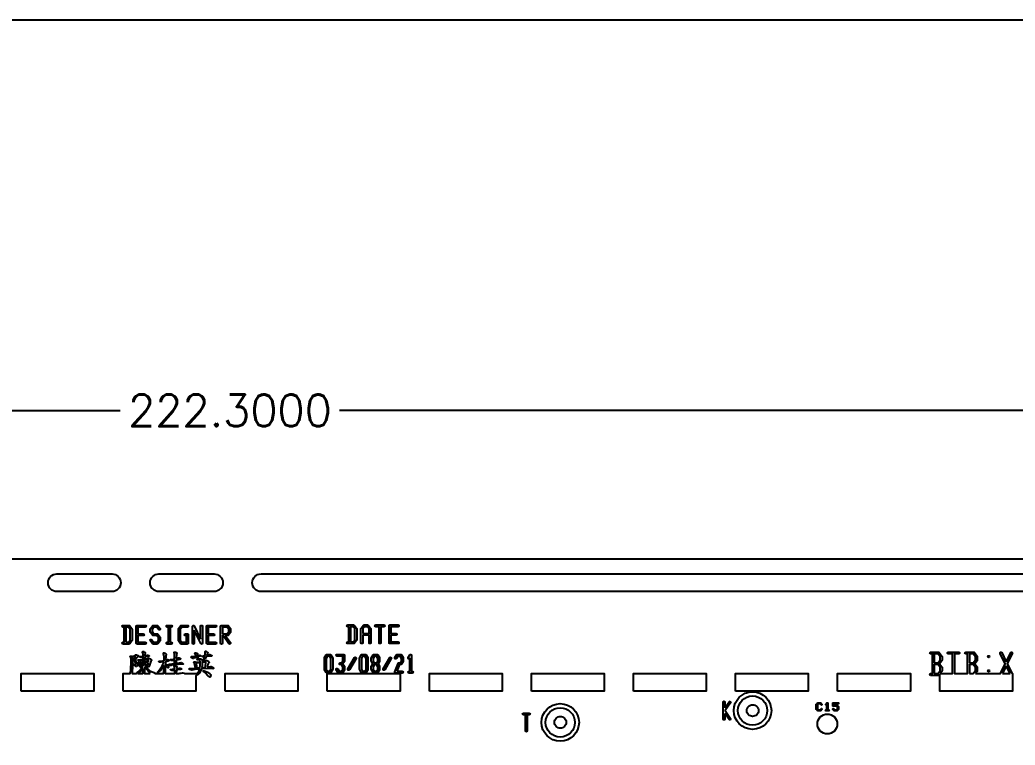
# Model space of a CAD drawing. Extents: x 2864 to 3941, y 2420 to 3182.
# Drawn here: x 3132.7 to 3217.5, y 3015.4 to 3077.2 of the extents above; entities that cross this region are included whole.
import ezdxf

# ---------------------------------------------------------------- set-up
doc = ezdxf.new("R2010")
doc.units = 0
doc.layers.get('Defpoints').update_dxf_attribs({"lineweight": 0})
doc.layers.add('ttr1_panel', color=255, linetype='Continuous')
doc.layers.add('尺寸線', color=3, linetype='Continuous', lineweight=0)
doc.styles.get("Standard").update_dxf_attribs({"font": 'simplex.shx', "height": 2.7})
doc.dimstyles.get("Standard").update_dxf_attribs({"dimtxt": 6, "dimasz": 0.18, "dimexe": 0.18, "dimexo": 0.0625, "dimgap": 0.09, "dimtad": 0, "dimtih": 1, "dimtoh": 1, "dimdec": 4, "dimzin": 0, "dimdsep": 46, "dimtxsty": 'Standard', "dimcen": 0.09, "dimadec": 0, "dimazin": 0, "dimtfac": 1, "dimtdec": 4, "dimtofl": 0, "dimtmove": 0, "dimatfit": 3, "dimfxl": 0, "dimtolj": 1, "dimtzin": 0, "dimarcsym": 0})

# ---------------------------------------------------------------- blocks, each defined once
blk = doc.blocks.new('*D7')
at = {"layer": 'Defpoints', "color": 0, "linetype": 'Continuous'}
for p in [(3261.763, 3043.937), (3039.463, 2985.089), (3261.763, 2985.089)]:
    blk.add_point(p, dxfattribs=at)
at = {"layer": '尺寸線', "color": 0, "linetype": 'Continuous', "lineweight": -2}
for p, q in [((3039.463, 2985.151), (3039.463, 3044.117)), ((3039.643, 3043.937), (3141.266, 3043.937)), ((3261.583, 3043.937), (3159.96, 3043.937)), ((3261.763, 2985.151), (3261.763, 3044.117))]:
    blk.add_line(p, q, dxfattribs=at)
at = {"layer": '尺寸線', "color": 0, "linetype": 'Continuous'}
for points in [[(3039.643, 3043.967), (3039.643, 3043.907), (3039.463, 3043.937)], [(3261.583, 3043.907), (3261.583, 3043.967), (3261.763, 3043.937)]]:
    blk.add_solid(points, dxfattribs=at)
at = {"layer": '尺寸線', "color": 0, "linetype": 'Continuous', "insert": (3150.613, 3043.937), "char_height": 2.7, "attachment_point": 5}
blk.add_mtext('\\A1;222.3000', dxfattribs=at)

msp = doc.modelspace()

# ---------------------------------------------------------------- linework, layer by layer
at = {"layer": 'ttr1_panel'}
for p, q in [((3141.67017, 3024.01688), (3141.49633, 3024.01688)), ((3145.44401, 3024.01688), (3145.27017, 3024.01688)), ((3160.82612, 3024.05032), (3160.65228, 3024.05032)), ((3216.78349, 3022.16241), (3216.45788, 3021.49278)), ((3216.45788, 3021.49278), (3217.1091, 3021.49278)), ((3217.1091, 3021.49278), (3216.78349, 3022.16241)), ((3210.56038, 3021.34278), (3210.33727, 3021.34278))]:
    msp.add_line(p, q, dxfattribs=at)
at = {"layer": 'ttr1_panel', "linetype": 'Continuous'}
for points in [[(3019.16107, 2615.54278, -1), (3019.16107, 2615.94278), (3020.16107, 2615.94278), (3020.16107, 2640.24278), (3020.16107, 2835.54278), (3019.16107, 2835.54278, -1), (3019.16107, 2835.94278), (3020.16107, 2835.94278), (3020.16107, 3031.24278), (3020.16107, 3055.54278), (3019.16107, 3055.54278, -1), (3019.16107, 3055.94278), (3020.16107, 3055.94278), (3020.16107, 3077.24278), (3033.16107, 3077.24278), (3287.16107, 3077.24278), (3300.16107, 3077.24278), (3300.16107, 3055.94278), (3301.16107, 3055.94278, -1), (3301.16107, 3055.54278), (3300.16107, 3055.54278), (3300.16107, 3031.24278)], [(3287.16107, 2901.90608), (3287.16107, 2928.24278), (3287.16107, 3015.24945, 0.044688), (3287.66107, 3015.65241), (3287.66107, 3020.83314, 0.044688), (3287.16107, 3021.2361), (3287.16107, 3025.99278, -0.414215), (3285.91107, 3027.24278, -0.414215), (3287.16107, 3028.49278), (3287.16107, 3031.24278), (3033.16107, 3031.24278), (3033.16107, 3028.49278, -0.414215), (3034.41107, 3027.24278, -0.414215), (3033.16107, 3025.99278), (3033.16107, 3021.2361, 0.044688), (3032.66107, 3020.83314), (3032.66107, 3015.65241, 0.044688), (3033.16107, 3015.24945), (3033.16107, 2838.7361, 0.044688)], [(3141.49633, 3024.01688, -1), (3141.49633, 3024.16688), (3141.59517, 3024.16688), (3141.59517, 3025.45728), (3141.49633, 3025.45728, -1), (3141.49633, 3025.60728), (3141.67017, 3025.60728), (3142.01785, 3025.60728, -0.241871), (3142.07882, 3025.57596), (3142.25221, 3025.33651, -0.159337), (3142.26669, 3025.29221), (3142.26669, 3024.33195, -0.159331), (3142.25221, 3024.28766), (3142.07882, 3024.0482, -0.241867), (3142.01785, 3024.01688), (3141.67017, 3024.01688)], [(3145.27017, 3024.01688, -1), (3145.27017, 3024.16688), (3145.36901, 3024.16688), (3145.36901, 3025.45728), (3145.27017, 3025.45728, -1), (3145.27017, 3025.60728), (3145.44401, 3025.60728), (3145.61785, 3025.60728, -1), (3145.61785, 3025.45728), (3145.51901, 3025.45728), (3145.51901, 3024.16688), (3145.61785, 3024.16688, -1), (3145.61785, 3024.01688), (3145.44401, 3024.01688)], [(3147.42133, 3024.09188), (3147.42133, 3025.53201, -0.798609), (3147.56387, 3025.56489), (3148.11669, 3024.41976)], [(3147.57133, 3025.20441), (3147.57133, 3024.09188, -1), (3147.42133, 3024.09188)], [(3148.11669, 3024.41976), (3148.11669, 3025.53228, -1), (3148.26669, 3025.53228), (3148.26669, 3024.09216, -0.798609), (3148.12415, 3024.05928), (3147.57133, 3025.20441)], [(3149.82133, 3024.09188), (3149.82133, 3024.81208), (3149.82133, 3025.53228, -0.414241), (3149.89633, 3025.60728), (3150.41785, 3025.60728, -0.241871), (3150.47882, 3025.57596), (3150.65221, 3025.33651, -0.159337), (3150.66669, 3025.29221), (3150.66669, 3025.05215, -0.159331), (3150.65221, 3025.00785), (3150.47882, 3024.7684, -0.241867), (3150.41785, 3024.73708), (3150.21708, 3024.73708)], [(3160.65228, 3024.05032, -1), (3160.65228, 3024.20032), (3160.75112, 3024.20032), (3160.75112, 3025.49071), (3160.65228, 3025.49071, -1), (3160.65228, 3025.64071), (3160.82612, 3025.64071), (3161.1738, 3025.64071, -0.241871), (3161.23477, 3025.60939), (3161.40817, 3025.36994, -0.159337), (3161.42264, 3025.32565), (3161.42264, 3024.36538, -0.159331), (3161.40817, 3024.32109), (3161.23477, 3024.08164, -0.241867), (3161.1738, 3024.05032), (3160.82612, 3024.05032)], [(3161.77728, 3024.12532), (3161.77728, 3024.84551), (3161.77728, 3025.32565, -0.159331), (3161.79176, 3025.36994), (3161.96515, 3025.60939, -0.241867), (3162.02612, 3025.64071), (3162.3738, 3025.64071, -0.241871), (3162.43477, 3025.60939), (3162.60817, 3025.36994, -0.159337), (3162.62264, 3025.32565), (3162.62264, 3024.84551)], [(3150.21708, 3024.73708), (3150.65244, 3024.13587, -1), (3150.53095, 3024.0479), (3150.03188, 3024.73708), (3149.97133, 3024.73708), (3149.97133, 3024.09188, -1), (3149.82133, 3024.09188)], [(3162.62264, 3024.84551), (3162.62264, 3024.12532, -1), (3162.47264, 3024.12532), (3162.47264, 3024.77051), (3161.92728, 3024.77051), (3161.92728, 3024.12532, -1), (3161.77728, 3024.12532)], [(3143.16528, 3022.09659, -0.039151), (3143.04239, 3022.08988), (3143.02348, 3022.09493), (3143.02239, 3022.08916), (3143.01106, 3022.06597), (3142.99748, 3022.05383), (3142.98051, 3022.05383), (3142.96239, 3022.06846), (3142.95334, 3022.08308, -0.190915), (3142.92393, 3022.16415), (3142.87354, 3022.49868), (3142.86476, 3022.52566), (3142.85929, 3022.55353), (3142.83081, 3022.60479), (3142.80782, 3022.62818), (3142.79906, 3022.63447), (3142.7903, 3022.64346), (3142.7903, 3022.66326), (3142.80479, 3022.68035), (3142.8427, 3022.68035), (3142.88397, 3022.67355), (3142.8998, 3022.66752), (3143.02755, 3022.67211), (3143.21885, 3022.7006), (3143.21885, 3022.88696), (3143.11028, 3022.87489), (3143.02048, 3022.87489), (3142.95574, 3022.88532, -0.120123), (3142.90124, 3022.93056), (3142.90124, 3022.94781), (3142.93558, 3022.95709), (3143.05086, 3022.96638), (3143.218, 3022.99133), (3143.21429, 3023.12608), (3143.20972, 3023.16753, 0.135783), (3143.17169, 3023.30324), (3143.16105, 3023.33529), (3143.16105, 3023.36436), (3143.18657, 3023.37648), (3143.23462, 3023.37648, -0.096616), (3143.3082, 3023.35279), (3143.35023, 3023.33501), (3143.39226, 3023.29652), (3143.39226, 3023.25858), (3143.38618, 3023.22036), (3143.37098, 3023.16875), (3143.35689, 3023.01707)], [(3144.98368, 3022.48861), (3144.75572, 3022.45721), (3144.66137, 3022.45721), (3144.59663, 3022.46764, -0.109765), (3144.54213, 3022.51288), (3144.54213, 3022.53252), (3144.57996, 3022.5446), (3144.70701, 3022.55666), (3144.90299, 3022.59116), (3145.00704, 3022.61471), (3145.00704, 3022.79413), (3144.99826, 3022.98654), (3144.98948, 3023.03646, 0.098401), (3144.95934, 3023.16554), (3144.94178, 3023.21426), (3144.94178, 3023.2357), (3144.96303, 3023.25715), (3144.99927, 3023.25715), (3145.0605, 3023.23026), (3145.14172, 3023.18139), (3145.17673, 3023.13742), (3145.17673, 3023.10933), (3145.15785, 3023.03993), (3145.14275, 3022.91452), (3145.12411, 3022.64174)], [(3145.40732, 3022.26158), (3145.40732, 3022.2792), (3145.43257, 3022.29004), (3145.88732, 3022.34951), (3145.88833, 3022.63221), (3145.75818, 3022.61633), (3145.66579, 3022.61633), (3145.60105, 3022.62676, -0.120079), (3145.54655, 3022.672), (3145.54655, 3022.69043), (3145.58289, 3022.70111), (3145.70488, 3022.7118), (3145.88872, 3022.7416), (3145.89026, 3023.17448, 0.188964), (3145.85472, 3023.26641), (3145.84551, 3023.28263), (3145.84551, 3023.31237), (3145.87095, 3023.3367), (3145.92186, 3023.3367), (3145.98617, 3023.32171), (3146.02502, 3023.30671), (3146.0518, 3023.29308), (3146.07859, 3023.26307), (3146.07859, 3023.2358), (3146.07459, 3023.21263), (3146.07059, 3023.20035, 0.067101), (3146.05994, 3023.11854), (3146.04123, 3022.77245)], [(3148.22168, 3022.96762), (3148.22168, 3022.98322), (3148.24313, 3022.99324), (3148.4799, 3023.0332, 0.034299), (3148.51039, 3023.24269, 0.079593), (3148.49827, 3023.35022), (3148.50185, 3023.3733), (3148.52331, 3023.39637), (3148.56087, 3023.39637), (3148.61273, 3023.37677), (3148.68068, 3023.334), (3148.71644, 3023.293), (3148.71644, 3023.26728), (3148.7021, 3023.23576), (3148.68777, 3023.21212), (3148.63453, 3023.06559)], [(3210.33727, 3021.34278, -1), (3210.33727, 3021.49518), (3210.48418, 3021.49518), (3210.48418, 3022.33666), (3210.48418, 3023.17814), (3210.33727, 3023.17814, -1), (3210.33727, 3023.33054), (3210.56038, 3023.33054), (3211.00639, 3023.33054, -0.240361), (3211.06817, 3023.29924), (3211.29128, 3022.99335, -0.159612), (3211.30592, 3022.94824), (3211.30592, 3022.64276, -0.159612), (3211.29128, 3022.59765), (3211.10092, 3022.33666), (3211.29128, 3022.07567, -0.159612), (3211.30592, 3022.03056), (3211.30592, 3021.72508, -0.159612), (3211.29128, 3021.67997), (3211.15475, 3021.49278)], [(3216.78349, 3022.51091), (3217.16119, 3023.28766, -1), (3217.29824, 3023.22102), (3216.86822, 3022.33666), (3217.27856, 3021.49278), (3217.31107, 3021.49278), (3217.31107, 3019.99278), (3211.11107, 3019.99278), (3211.11107, 3021.43289)], [(3211.15475, 3021.49278), (3212.20729, 3021.49278), (3212.20729, 3023.17814), (3211.83727, 3023.17814, -1), (3211.83727, 3023.33054), (3212.28349, 3023.33054), (3212.72972, 3023.33054, -1), (3212.72972, 3023.17814), (3212.35969, 3023.17814), (3212.35969, 3021.49278), (3213.31829, 3021.49278, -0.06311), (3213.33727, 3021.49518), (3213.48418, 3021.49518), (3213.48418, 3022.33666), (3213.48418, 3023.17814), (3213.33727, 3023.17814, -1), (3213.33727, 3023.33054), (3213.56038, 3023.33054), (3214.00639, 3023.33054, -0.240361), (3214.06817, 3023.29924), (3214.29128, 3022.99335, -0.159612), (3214.30592, 3022.94824), (3214.30592, 3022.64276, -0.159612), (3214.29128, 3022.59765), (3214.10092, 3022.33666), (3214.29128, 3022.07567, -0.159612), (3214.30592, 3022.03056), (3214.30592, 3021.72508, -0.159612), (3214.29128, 3021.67997), (3214.15475, 3021.49278)], [(3214.15475, 3021.49278), (3216.28842, 3021.49278), (3216.69876, 3022.33666), (3216.26874, 3023.22102, -1), (3216.40579, 3023.28766), (3216.78349, 3022.51091)], [(3141.51107, 3019.99278), (3141.51107, 3021.49278), (3142.09603, 3021.49278), (3142.09603, 3021.50316), (3142.10339, 3021.54795), (3142.12672, 3021.62508), (3142.15251, 3021.79179), (3142.17339, 3022.0058), (3142.18444, 3022.35788), (3142.18444, 3022.71246), (3142.1602, 3022.86425), (3142.12687, 3022.92522), (3142.11778, 3022.94886), (3142.11778, 3022.97248), (3142.13994, 3022.98864), (3142.1946, 3022.98864), (3142.24926, 3022.97545), (3142.27153, 3022.96219), (3142.35921, 3022.98648), (3142.49401, 3023.04273), (3142.56984, 3023.09071), (3142.60144, 3023.10393), (3142.63893, 3023.10393), (3142.70613, 3023.08072), (3142.77919, 3023.04011), (3142.80987, 3023.00676), (3142.80987, 3022.97842), (3142.79, 3022.94587), (3142.69611, 3022.85908), (3142.59863, 3022.75216), (3142.56432, 3022.69327), (3142.55349, 3022.65762, 0.184772), (3142.58441, 3022.5682), (3142.66948, 3022.45275), (3142.75456, 3022.29594), (3142.75456, 3022.22297), (3142.73397, 3022.16835), (3142.69131, 3022.11948), (3142.65014, 3022.09361), (3142.6236, 3022.09361), (3142.59255, 3022.11161), (3142.51761, 3022.17643), (3142.41892, 3022.25026), (3142.37324, 3022.27728), (3142.37324, 3022.28489), (3142.37868, 3022.2925), (3142.38411, 3022.2925), (3142.54572, 3022.25894), (3142.54629, 3022.25785), (3142.56638, 3022.25785), (3142.58705, 3022.28668), (3142.58705, 3022.3673), (3142.54469, 3022.49233), (3142.50233, 3022.56556), (3142.48113, 3022.58877), (3142.45994, 3022.62628), (3142.45994, 3022.66582), (3142.5019, 3022.77784), (3142.55504, 3022.88511), (3142.56623, 3022.91667), (3142.56623, 3022.93751), (3142.55861, 3022.9473), (3142.53828, 3022.9473), (3142.50648, 3022.93961), (3142.48741, 3022.93192), (3142.34437, 3022.89603), (3142.31574, 3022.89603), (3142.30442, 3022.21353), (3142.27667, 3021.49278), (3142.61371, 3021.49278), (3142.67216, 3021.53925), (3142.71, 3021.5766), (3142.79735, 3021.64973), (3142.94582, 3021.79445), (3143.05935, 3021.92828), (3143.12923, 3022.02786), (3143.14671, 3022.06521), (3143.16126, 3022.08543), (3143.16528, 3022.09659)], [(3143.33446, 3022.21489, -0.027584), (3143.48583, 3022.23781, -0.137606), (3143.59846, 3022.20687), (3143.61111, 3022.23647), (3143.63393, 3022.34159), (3143.64621, 3022.4231)], [(3143.33835, 3022.48159), (3143.48565, 3022.51026, -0.143247), (3143.58388, 3022.50723), (3143.62053, 3022.49882), (3143.6537, 3022.48707), (3143.65602, 3022.48566)], [(3143.35689, 3023.01707, 0.04341), (3143.55855, 3023.06724, -0.212061), (3143.68497, 3023.04089), (3143.70581, 3023.03183), (3143.72666, 3023.00921), (3143.72666, 3022.98603), (3143.70319, 3022.97094), (3143.67973, 3022.96545), (3143.65256, 3022.95585), (3143.4376, 3022.91607), (3143.34971, 3022.90333), (3143.34285, 3022.71906), (3143.36853, 3022.72289), (3143.57987, 3022.78302), (3143.65596, 3022.79907), (3143.68777, 3022.79907), (3143.83139, 3022.74122), (3143.87971, 3022.71461), (3143.92804, 3022.67066), (3143.92804, 3022.65331, -0.144277), (3143.89609, 3022.60215), (3143.86812, 3022.54231), (3143.74138, 3022.12717), (3143.69123, 3022.08366), (3143.63568, 3022.08366), (3143.60316, 3022.13044), (3143.60181, 3022.1351, 0.043042), (3143.43857, 3022.12379), (3143.36665, 3022.11672)], [(3144.9988, 3022.19626), (3144.99708, 3022.19247), (3144.84861, 3021.93791), (3144.78111, 3021.86088), (3144.73251, 3021.79723), (3144.61914, 3021.69005), (3144.55436, 3021.64652, -0.205208), (3144.45169, 3021.60632), (3144.44081, 3021.61393), (3144.44081, 3021.62154), (3144.52532, 3021.70135), (3144.67685, 3021.88862), (3144.81671, 3022.10352), (3144.94784, 3022.38288), (3144.98368, 3022.48861)], [(3145.12411, 3022.64174), (3145.20438, 3022.66361), (3145.28818, 3022.69465), (3145.31325, 3022.69465), (3145.3642, 3022.67882), (3145.41631, 3022.65393), (3145.43715, 3022.63131), (3145.43715, 3022.60497), (3145.4112, 3022.5849), (3145.38525, 3022.5776), (3145.35521, 3022.56484), (3145.22138, 3022.53201), (3145.11721, 3022.51188), (3145.10833, 3022.32006), (3145.1345, 3022.31422), (3145.26094, 3022.25731), (3145.30148, 3022.23291), (3145.35499, 3022.18818), (3145.36797, 3022.16785, -0.178827), (3145.38743, 3022.07424), (3145.37997, 3022.04047, -0.222072), (3145.34144, 3021.99416), (3145.32256, 3021.99416), (3145.30694, 3022.00345), (3145.27918, 3022.02602), (3145.23581, 3022.08178), (3145.17507, 3022.17734), (3145.12302, 3022.24902), (3145.10626, 3022.26698)], [(3146.01933, 3022.36751), (3146.31478, 3022.41231), (3146.44736, 3022.43468, -0.078895), (3146.5133, 3022.42122, -0.154415), (3146.64047, 3022.33638), (3146.63911, 3022.30674), (3146.59669, 3022.29058), (3146.44787, 3022.28681), (3146.20154, 3022.27108), (3145.9846, 3022.25051), (3145.64867, 3022.20211), (3145.62348, 3022.19727, -0.202377), (3145.47441, 3022.22227), (3145.44086, 3022.23583), (3145.40732, 3022.26158)], [(3146.04123, 3022.77245, 0.046394), (3146.24221, 3022.82777), (3146.26298, 3022.83387), (3146.28784, 3022.83387), (3146.33878, 3022.81804), (3146.3909, 3022.79316), (3146.41174, 3022.77053), (3146.41174, 3022.74577), (3146.38686, 3022.72819), (3146.36198, 3022.7218), (3146.33315, 3022.71061), (3146.2048, 3022.68185), (3146.03477, 3022.65305), (3146.01933, 3022.36751)], [(3148.0422, 3021.89423), (3147.90603, 3021.88772), (3147.61078, 3021.84967), (3147.35476, 3021.79837, -0.127551), (3147.21746, 3021.83524), (3147.17261, 3021.8549), (3147.12776, 3021.88685), (3147.12776, 3021.91389), (3147.1569, 3021.93109), (3147.35989, 3021.93508), (3147.61478, 3021.95028), (3147.66937, 3021.95951), (3147.58786, 3022.35264, 0.184624), (3147.55529, 3022.4369), (3147.54684, 3022.45178), (3147.54684, 3022.47905), (3147.57017, 3022.50134, -0.130029), (3147.72929, 3022.46474), (3147.9882, 3022.48841), (3148.07872, 3022.5005), (3148.0614, 3022.62637), (3148.04035, 3022.66598), (3148.03064, 3022.68039), (3148.02092, 3022.7056), (3148.02092, 3022.73318), (3148.04563, 3022.74996), (3148.10491, 3022.74996, -0.074539), (3148.24322, 3022.70515), (3148.27452, 3022.66864), (3148.27452, 3022.64374), (3148.25297, 3022.58896), (3148.24514, 3022.52623)], [(3148.45564, 3022.92797), (3148.38632, 3022.91191), (3148.37625, 3022.90801), (3148.362, 3022.90411, -0.145715), (3148.27246, 3022.9353), (3148.24707, 3022.94756), (3148.22168, 3022.96762)], [(3148.24514, 3022.52623), (3148.51498, 3022.57958), (3148.60862, 3022.59955), (3148.64294, 3022.59955), (3148.69981, 3022.57506), (3148.78512, 3022.51789), (3148.83251, 3022.46889), (3148.83251, 3022.4461, -0.077534), (3148.79434, 3022.3978), (3148.7689, 3022.34949), (3148.74027, 3022.26578), (3148.68217, 3022.04499)], [(3164.66645, 3021.64712), (3164.94678, 3022.36526, -0.310671), (3165.01793, 3022.41419), (3165.11457, 3022.41419), (3165.22239, 3022.59832), (3165.22239, 3022.79666), (3165.11457, 3022.98079), (3164.92128, 3022.98079), (3164.80302, 3022.77882, -1), (3164.67151, 3022.85583), (3164.81184, 3023.09549, -0.267143), (3164.87783, 3023.13319), (3165.15803, 3023.13319, -0.267143), (3165.22402, 3023.09549), (3165.36435, 3022.85583, -0.13403), (3165.37479, 3022.8171), (3165.37479, 3022.57788, -0.13403), (3165.36435, 3022.53915), (3165.22402, 3022.29948, -0.267143), (3165.15803, 3022.26179), (3165.06998, 3022.26179), (3164.84881, 3021.69518)], [(3166.01793, 3021.54278), (3165.8776, 3021.54278, -1), (3165.8776, 3021.69518), (3165.94173, 3021.69518), (3165.94173, 3022.77617, -0.979801), (3165.81184, 3022.85583)], [(3165.81184, 3022.85583), (3165.95217, 3023.09549, -0.76611), (3166.09413, 3023.05676), (3166.09413, 3021.69518), (3166.15826, 3021.69518, -1), (3166.15826, 3021.54278), (3166.01793, 3021.54278)], [(3143.20892, 3021.93458), (3143.08452, 3021.76827), (3143.02592, 3021.70481), (3142.90629, 3021.59536), (3142.84526, 3021.54937, -0.026687), (3142.75961, 3021.49278)], [(3145.10626, 3022.26698), (3145.10209, 3021.49278), (3145.90629, 3021.49278), (3145.90297, 3021.78106), (3145.76688, 3021.76792), (3145.66668, 3021.76792), (3145.59606, 3021.7793), (3145.55641, 3021.80461), (3145.5366, 3021.82866), (3145.5366, 3021.84676), (3145.5758, 3021.85606), (3145.70735, 3021.86537), (3145.9017, 3021.89085), (3145.89888, 3022.03981, 0.077126), (3145.86466, 3022.11282), (3145.85545, 3022.12904), (3145.85545, 3022.15877), (3145.8809, 3022.18311), (3145.93181, 3022.18311), (3145.99612, 3022.16812), (3146.03496, 3022.15312), (3146.06175, 3022.13949), (3146.08853, 3022.10948), (3146.08853, 3022.08221), (3146.08453, 3022.05904), (3146.08053, 3022.04676, 0.067088), (3146.06989, 3021.96495), (3146.06689, 3021.91776)], [(3146.06689, 3021.91776, 0.038368), (3146.28679, 3021.96646, -0.208017), (3146.42592, 3021.93725), (3146.44866, 3021.92736), (3146.47141, 3021.90268), (3146.47141, 3021.87834), (3146.44458, 3021.86335), (3146.3867, 3021.84835), (3146.14102, 3021.80882), (3146.05931, 3021.79853), (3146.04009, 3021.49623, 0.029676), (3146.4467, 3021.53824), (3146.56897, 3021.56157), (3146.58453, 3021.56157), (3146.70511, 3021.51969), (3146.75235, 3021.49382), (3146.75339, 3021.49278), (3147.71107, 3021.49278), (3147.71107, 3021.43662)], [(3164.84881, 3021.69518), (3165.29859, 3021.69518, -1), (3165.29859, 3021.54278), (3164.73727, 3021.54278, -0.529907), (3164.66645, 3021.64712)], [(3211.11107, 3021.43289), (3211.06817, 3021.37408, -0.240361), (3211.00639, 3021.34278), (3210.56038, 3021.34278)], [(3192.64704, 3017.6173), (3192.64704, 3019.0577, -1), (3192.79704, 3019.0577), (3192.79704, 3018.57835)], [(3192.79704, 3018.57835), (3193.15699, 3019.10028, -1), (3193.28047, 3019.01512), (3192.81315, 3018.3375), (3193.28047, 3017.65988, -1), (3193.15699, 3017.57472), (3192.79704, 3018.09664)], [(3201.40293, 3018.89723), (3201.50212, 3018.99642, -0.669786), (3201.58763, 3018.96122), (3201.58763, 3018.41519), (3201.63696, 3018.41519, -1), (3201.63696, 3018.31519), (3201.53763, 3018.31519)], [(3192.79704, 3018.09664), (3192.79704, 3017.6173, -1), (3192.64704, 3017.6173)], [(3201.48763, 3018.84051), (3201.47364, 3018.82652, -1), (3201.40293, 3018.89723)], [(3201.53763, 3018.31519), (3201.43829, 3018.31519, -1), (3201.43829, 3018.41519), (3201.48763, 3018.41519), (3201.48763, 3018.84051)]]:
    msp.add_lwpolyline(points, format="xyb", dxfattribs=at)
for points in [[(3135.86107, 3028.49278, -1), (3135.86107, 3029.99278), (3140.56107, 3029.99278, -1), (3140.56107, 3028.49278)], [(3144.56107, 3028.49278, -1), (3144.56107, 3029.99278), (3149.26107, 3029.99278, -1), (3149.26107, 3028.49278)], [(3153.26107, 3028.49278, -1), (3153.26107, 3029.99278), (3279.06433, 3029.99278, -1), (3279.06433, 3028.49278)], [(3142.62133, 3024.09188), (3142.62133, 3024.81208), (3142.62133, 3025.53228, -0.414241), (3142.69633, 3025.60728), (3143.39169, 3025.60728, -1), (3143.39169, 3025.45728), (3142.77133, 3025.45728), (3142.77133, 3024.88708), (3143.21785, 3024.88708, -1), (3143.21785, 3024.73708), (3142.77133, 3024.73708), (3142.77133, 3024.16688), (3143.39169, 3024.16688, -1), (3143.39169, 3024.01688), (3142.69633, 3024.01688, -0.414241)], [(3143.82133, 3025.05215), (3143.82133, 3025.29221, -0.159331), (3143.8358, 3025.33651), (3144.0092, 3025.57596, -0.241867), (3144.07017, 3025.60728), (3144.41785, 3025.60728, -0.241871), (3144.47882, 3025.57596), (3144.65244, 3025.3362, -1), (3144.53095, 3025.24823), (3144.37956, 3025.45728), (3144.10846, 3025.45728), (3143.97133, 3025.26791), (3143.97133, 3025.07645), (3144.10846, 3024.88708), (3144.41785, 3024.88708, -0.241871), (3144.47882, 3024.85576), (3144.65221, 3024.61631, -0.159345), (3144.66669, 3024.57202), (3144.66669, 3024.33195, -0.159331), (3144.65221, 3024.28766), (3144.47882, 3024.0482, -0.241867), (3144.41785, 3024.01688), (3144.07017, 3024.01688, -0.241871), (3144.0092, 3024.0482), (3143.83558, 3024.28796, -1), (3143.95707, 3024.37594), (3144.10846, 3024.16688), (3144.37956, 3024.16688), (3144.51669, 3024.35625), (3144.51669, 3024.54771), (3144.37956, 3024.73708), (3144.07017, 3024.73708, -0.241871), (3144.0092, 3024.7684), (3143.8358, 3025.00785, -0.159337)], [(3146.22133, 3024.33195), (3146.22133, 3025.29221, -0.159331), (3146.2358, 3025.33651), (3146.4092, 3025.57596, -0.241867), (3146.47017, 3025.60728), (3146.99169, 3025.60728, -1), (3146.99169, 3025.45728), (3146.50846, 3025.45728), (3146.37133, 3025.26791), (3146.37133, 3024.35625), (3146.50846, 3024.16688), (3146.91669, 3024.16688), (3146.91669, 3024.73708), (3146.81785, 3024.73708, -1), (3146.81785, 3024.88708), (3146.99169, 3024.88708, -0.414241), (3147.06669, 3024.81208), (3147.06669, 3024.09188, -0.414241), (3146.99169, 3024.01688), (3146.47017, 3024.01688, -0.241871), (3146.4092, 3024.0482), (3146.2358, 3024.28766, -0.159337)], [(3148.62133, 3024.09188), (3148.62133, 3024.81208), (3148.62133, 3025.53228, -0.414241), (3148.69633, 3025.60728), (3149.39169, 3025.60728, -1), (3149.39169, 3025.45728), (3148.77133, 3025.45728), (3148.77133, 3024.88708), (3149.21785, 3024.88708, -1), (3149.21785, 3024.73708), (3148.77133, 3024.73708), (3148.77133, 3024.16688), (3149.39169, 3024.16688, -1), (3149.39169, 3024.01688), (3148.69633, 3024.01688, -0.414241)], [(3163.05228, 3025.49071, -1), (3163.05228, 3025.64071), (3163.39996, 3025.64071), (3163.74764, 3025.64071, -1), (3163.74764, 3025.49071), (3163.47496, 3025.49071), (3163.47496, 3024.12532, -1), (3163.32496, 3024.12532), (3163.32496, 3025.49071)], [(3164.17728, 3024.12532), (3164.17728, 3024.84551), (3164.17728, 3025.56571, -0.414241), (3164.25228, 3025.64071), (3164.94764, 3025.64071, -1), (3164.94764, 3025.49071), (3164.32728, 3025.49071), (3164.32728, 3024.92051), (3164.7738, 3024.92051, -1), (3164.7738, 3024.77051), (3164.32728, 3024.77051), (3164.32728, 3024.20032), (3164.94764, 3024.20032, -1), (3164.94764, 3024.05032), (3164.25228, 3024.05032, -0.414241)], [(3147.30677, 3022.9158), (3147.30677, 3022.9395), (3147.32388, 3022.95197), (3147.34831, 3022.95197), (3147.44238, 3022.94078), (3147.5475, 3022.94983), (3147.73364, 3022.9872), (3147.67872, 3023.1273), (3147.64003, 3023.18145), (3147.62344, 3023.21455), (3147.62344, 3023.24534), (3147.64644, 3023.26709), (3147.6996, 3023.26709), (3147.77287, 3023.24998), (3147.81597, 3023.23287), (3147.83609, 3023.22146), (3147.85621, 3023.19724), (3147.86016, 3023.08731), (3147.87345, 3023.01817), (3148.03588, 3023.05825), (3148.07251, 3023.05825), (3148.10235, 3023.04333), (3148.10235, 3023.01624), (3148.07593, 3022.99596), (3147.8887, 3022.93519), (3147.9193, 3022.75651), (3147.9193, 3022.74437), (3147.91353, 3022.7088), (3147.89048, 3022.67182), (3147.87319, 3022.6704), (3147.85157, 3022.67186), (3147.81698, 3022.72733), (3147.804, 3022.78135), (3147.767, 3022.89463), (3147.67779, 3022.86477), (3147.67779, 3022.86343, 0.036746), (3147.53693, 3022.80664), (3147.51835, 3022.79446), (3147.48997, 3022.78228), (3147.46159, 3022.78228), (3147.4108, 3022.80973), (3147.34268, 3022.87087)], [(3158.66107, 3021.85887), (3158.66107, 3022.8171, -0.13403), (3158.67151, 3022.85583), (3158.81184, 3023.09549, -0.267143), (3158.87783, 3023.13319), (3159.15803, 3023.13319, -0.267143), (3159.22402, 3023.09549), (3159.36435, 3022.85583, -0.13403), (3159.37479, 3022.8171), (3159.37479, 3021.85887, -0.13403), (3159.36435, 3021.82014), (3159.22402, 3021.58048, -0.267143), (3159.15803, 3021.54278), (3158.87783, 3021.54278, -0.267143), (3158.81184, 3021.58048), (3158.67151, 3021.82014, -0.13403)], [(3159.67151, 3021.82014, -1), (3159.80302, 3021.89715), (3159.92128, 3021.69518), (3160.11457, 3021.69518), (3160.22239, 3021.87931), (3160.22239, 3022.07765), (3160.11457, 3022.26179), (3160.01793, 3022.26179, -1), (3160.01793, 3022.41419), (3160.11457, 3022.41419), (3160.22239, 3022.59832), (3160.22239, 3022.98079), (3159.73727, 3022.98079, -1), (3159.73727, 3023.13319), (3160.29859, 3023.13319, -0.414239), (3160.37479, 3023.05699), (3160.37479, 3022.57788, -0.13403), (3160.36435, 3022.53915), (3160.24656, 3022.33799), (3160.36435, 3022.13682, -0.13403), (3160.37479, 3022.09809), (3160.37479, 3021.85887, -0.13403), (3160.36435, 3021.82014), (3160.22402, 3021.58048, -0.267143), (3160.15803, 3021.54278), (3159.87783, 3021.54278, -0.267143), (3159.81184, 3021.58048)], [(3160.67151, 3021.89715), (3161.23283, 3022.85583, -1), (3161.36435, 3022.77882), (3160.80302, 3021.82014, -1)], [(3161.66107, 3021.85887), (3161.66107, 3022.8171, -0.13403), (3161.67151, 3022.85583), (3161.81184, 3023.09549, -0.267143), (3161.87783, 3023.13319), (3162.15803, 3023.13319, -0.267143), (3162.22402, 3023.09549), (3162.36435, 3022.85583, -0.13403), (3162.37479, 3022.8171), (3162.37479, 3021.85887, -0.13403), (3162.36435, 3021.82014), (3162.22402, 3021.58048, -0.267143), (3162.15803, 3021.54278), (3161.87783, 3021.54278, -0.267143), (3161.81184, 3021.58048), (3161.67151, 3021.82014, -0.13403)], [(3162.66107, 3021.85887), (3162.66107, 3022.09809, -0.13403), (3162.67151, 3022.13682), (3162.7893, 3022.33799), (3162.67151, 3022.53915, -0.13403), (3162.66107, 3022.57788), (3162.66107, 3022.8171, -0.13403), (3162.67151, 3022.85583), (3162.81184, 3023.09549, -0.267143), (3162.87783, 3023.13319), (3163.15803, 3023.13319, -0.267143), (3163.22402, 3023.09549), (3163.36435, 3022.85583, -0.13403), (3163.37479, 3022.8171), (3163.37479, 3022.57788, -0.13403), (3163.36435, 3022.53915), (3163.24656, 3022.33799), (3163.36435, 3022.13682, -0.13403), (3163.37479, 3022.09809), (3163.37479, 3021.85887, -0.13403), (3163.36435, 3021.82014), (3163.22402, 3021.58048, -0.267143), (3163.15803, 3021.54278), (3162.87783, 3021.54278, -0.267143), (3162.81184, 3021.58048), (3162.67151, 3021.82014, -0.13403)], [(3163.67151, 3021.89715), (3164.23283, 3022.85583, -1), (3164.36435, 3022.77882), (3163.80302, 3021.82014, -1)], [(3148.3289, 3021.71814), (3148.3289, 3021.73746), (3148.33496, 3021.74554), (3148.34102, 3021.74554, -0.065533), (3148.49246, 3021.71185, -0.047639), (3148.79061, 3021.5752), (3148.90387, 3021.49003, -0.045364), (3148.95192, 3021.41775), (3148.97251, 3021.3429, -0.144104), (3148.94693, 3021.2135), (3148.92269, 3021.19858), (3148.89581, 3021.19858), (3148.85962, 3021.21433), (3148.79529, 3021.25258), (3148.69478, 3021.34703), (3148.55406, 3021.50897), (3148.43344, 3021.63042), (3148.36107, 3021.6844)], [(3200.58895, 3018.46453), (3200.58895, 3018.86188, -0.200121), (3200.60375, 3018.89739), (3200.70278, 3018.99642, -0.200121), (3200.73829, 3019.01122), (3200.93696, 3019.01122, -0.200121), (3200.97247, 3018.99642), (3201.07166, 3018.89723, -1), (3201.00095, 3018.82652), (3200.91625, 3018.91122), (3200.759, 3018.91122), (3200.68895, 3018.84117), (3200.68895, 3018.48524), (3200.759, 3018.41519), (3200.91625, 3018.41519), (3201.00095, 3018.49988, -1), (3201.07166, 3018.42917), (3200.97247, 3018.32999, -0.200121), (3200.93696, 3018.31519), (3200.73829, 3018.31519, -0.200121), (3200.70278, 3018.32999), (3200.60375, 3018.42902, -0.200121)], [(3201.98895, 3018.76254), (3201.98895, 3018.96122, -0.414253), (3202.03895, 3019.01122), (3202.4363, 3019.01122, -1), (3202.4363, 3018.91122), (3202.08895, 3018.91122), (3202.08895, 3018.81254), (3202.33696, 3018.81254, -0.200121), (3202.37247, 3018.79774), (3202.4715, 3018.69871, -0.200121), (3202.4863, 3018.6632), (3202.4863, 3018.46453, -0.200121), (3202.4715, 3018.42902), (3202.37247, 3018.32999, -0.200121), (3202.33696, 3018.31519), (3202.13829, 3018.31519, -0.200121), (3202.10278, 3018.32999), (3202.0036, 3018.42917, -1), (3202.07431, 3018.49988), (3202.159, 3018.41519), (3202.31625, 3018.41519), (3202.3863, 3018.48524), (3202.3863, 3018.64249), (3202.31625, 3018.71254), (3202.03895, 3018.71254, -0.414253)], [(3175.63042, 3017.97383, -1), (3175.63042, 3018.12383), (3175.87876, 3018.12383), (3176.12711, 3018.12383, -1), (3176.12711, 3017.97383), (3175.95376, 3017.97383), (3175.95376, 3016.60844, -1), (3175.80376, 3016.60844), (3175.80376, 3017.97383)], [(3194.66107, 3018.34278, -0.414217), (3195.16107, 3018.84278, -0.414217), (3195.66107, 3018.34278, -0.414217), (3195.16107, 3017.84278, -0.414217)], [(3178.26944, 3017.33392, -0.414217), (3178.76944, 3017.83392, -0.414217), (3179.26944, 3017.33392, -0.414217), (3178.76944, 3016.83392, -0.414217)], [(3200.68238, 3017.19855, -0.414215), (3201.53238, 3018.04855, -0.414215), (3202.38238, 3017.19855, -0.414215), (3201.53238, 3016.34855, -0.414215)]]:
    msp.add_lwpolyline(points, format="xyb", close=True, dxfattribs=at)
for points in [[(3141.74517, 3024.16688), (3141.97956, 3024.16688), (3142.11669, 3024.35625), (3142.11669, 3025.26791), (3141.97956, 3025.45728), (3141.74517, 3025.45728)], [(3149.97133, 3024.88708), (3150.37956, 3024.88708), (3150.51669, 3025.07645), (3150.51669, 3025.26791), (3150.37956, 3025.45728), (3149.97133, 3025.45728)], [(3160.90112, 3024.20032), (3161.13551, 3024.20032), (3161.27264, 3024.38969), (3161.27264, 3025.30134), (3161.13551, 3025.49071), (3160.90112, 3025.49071)], [(3161.92728, 3024.92051), (3162.47264, 3024.92051), (3162.47264, 3025.30134), (3162.33551, 3025.49071), (3162.06441, 3025.49071), (3161.92728, 3025.30134)], [(3210.63658, 3022.41286), (3210.96787, 3022.41286), (3211.15352, 3022.66739), (3211.15352, 3022.92361), (3210.96787, 3023.17814), (3210.63658, 3023.17814)], [(3213.63658, 3022.41286), (3213.96787, 3022.41286), (3214.15352, 3022.66739), (3214.15352, 3022.92361), (3213.96787, 3023.17814), (3213.63658, 3023.17814)], [(3142.97987, 3022.58053), (3142.99877, 3022.43403), (3143.13279, 3022.44843), (3143.21885, 3022.46231), (3143.21885, 3022.62178), (3143.16829, 3022.61297), (3142.97987, 3022.59799)], [(3143.00947, 3022.35807), (3143.02804, 3022.18962), (3143.02804, 3022.17895), (3143.10387, 3022.18354), (3143.21468, 3022.19706), (3143.21836, 3022.36491), (3143.10154, 3022.35295), (3143.05212, 3022.35295)], [(3147.7434, 3022.30136), (3147.78954, 3021.97418), (3148.05948, 3021.99677), (3148.08246, 3022.18977), (3148.08246, 3022.42315), (3147.75385, 3022.3785), (3147.75315, 3022.37637), (3147.7434, 3022.31636)], [(3148.20616, 3022.00748), (3148.50802, 3022.02643), (3148.54095, 3022.17896), (3148.57099, 3022.39642), (3148.57099, 3022.44742), (3148.52741, 3022.46965), (3148.45135, 3022.46965), (3148.24348, 3022.44542), (3148.23557, 3022.23206)], [(3158.81347, 3021.87931), (3158.92128, 3021.69518), (3159.11457, 3021.69518), (3159.22239, 3021.87931), (3159.22239, 3022.79666), (3159.11457, 3022.98079), (3158.92128, 3022.98079), (3158.81347, 3022.79666)], [(3161.81347, 3021.87931), (3161.92128, 3021.69518), (3162.11457, 3021.69518), (3162.22239, 3021.87931), (3162.22239, 3022.79666), (3162.11457, 3022.98079), (3161.92128, 3022.98079), (3161.81347, 3022.79666)], [(3162.81347, 3022.59832), (3162.92128, 3022.41419), (3163.11457, 3022.41419), (3163.22239, 3022.59832), (3163.22239, 3022.79666), (3163.11457, 3022.98079), (3162.92128, 3022.98079), (3162.81347, 3022.79666)], [(3132.81107, 3019.99278), (3132.81107, 3021.49278), (3139.01107, 3021.49278), (3139.01107, 3019.99278)], [(3150.21107, 3019.99278), (3150.21107, 3021.49278), (3156.41107, 3021.49278), (3156.41107, 3019.99278)], [(3158.91107, 3019.99278), (3158.91107, 3021.49278), (3165.11107, 3021.49278), (3165.11107, 3019.99278)], [(3162.81347, 3021.87931), (3162.92128, 3021.69518), (3163.11457, 3021.69518), (3163.22239, 3021.87931), (3163.22239, 3022.07765), (3163.11457, 3022.26179), (3162.92128, 3022.26179), (3162.81347, 3022.07765)], [(3167.61107, 3019.99278), (3167.61107, 3021.49278), (3173.81107, 3021.49278), (3173.81107, 3019.99278)], [(3176.31107, 3019.99278), (3176.31107, 3021.49278), (3182.51107, 3021.49278), (3182.51107, 3019.99278)], [(3185.01107, 3019.99278), (3185.01107, 3021.49278), (3191.21107, 3021.49278), (3191.21107, 3019.99278)], [(3193.71107, 3019.99278), (3193.71107, 3021.49278), (3199.91107, 3021.49278), (3199.91107, 3019.99278)], [(3202.41107, 3019.99278), (3202.41107, 3021.49278), (3208.61107, 3021.49278), (3208.61107, 3019.99278)], [(3210.63658, 3021.49518), (3210.96787, 3021.49518), (3211.15352, 3021.74971), (3211.15352, 3022.00593), (3210.96787, 3022.26046), (3210.63658, 3022.26046)], [(3213.63658, 3021.49518), (3213.96787, 3021.49518), (3214.15352, 3021.74971), (3214.15352, 3022.00593), (3213.96787, 3022.26046), (3213.63658, 3022.26046)]]:
    msp.add_lwpolyline(points, close=True, dxfattribs=at)
for points in [[(3143.64621, 3022.4231), (3143.60654, 3022.41479), (3143.45207, 3022.3976), (3143.33645, 3022.3813), (3143.33446, 3022.21489)], [(3143.65602, 3022.48566), (3143.66481, 3022.57863), (3143.66481, 3022.64679), (3143.64306, 3022.67289), (3143.59654, 3022.67289), (3143.34136, 3022.64028), (3143.33835, 3022.48159)], [(3148.63453, 3023.06559), (3148.87454, 3023.12227), (3148.89295, 3023.12227), (3148.94458, 3023.10539), (3149.01917, 3023.07053), (3149.05704, 3023.04242), (3149.05704, 3023.01655), (3149.03257, 3022.99631), (3149.0081, 3022.99182), (3148.99295, 3022.98619), (3148.93351, 3022.98056), (3148.82888, 3022.98056), (3148.70148, 3022.97042), (3148.59099, 3022.953), (3148.49903, 3022.76292), (3148.44647, 3022.69198), (3148.4178, 3022.66046), (3148.41063, 3022.66046), (3148.40053, 3022.66229), (3148.39043, 3022.67138), (3148.39043, 3022.67864), (3148.45564, 3022.92797)], [(3148.68217, 3022.04499), (3148.81161, 3022.05975), (3148.99223, 3022.08864), (3149.01105, 3022.08864), (3149.13163, 3022.04676), (3149.17887, 3022.02089), (3149.2261, 3021.97406), (3149.2261, 3021.93463), (3149.16084, 3021.91616), (3148.54943, 3021.92082), (3148.19268, 3021.90452), (3148.19006, 3021.8845), (3148.11724, 3021.6916), (3148.01407, 3021.53692), (3147.89271, 3021.41682), (3147.74404, 3021.32402), (3147.71107, 3021.31116), (3147.71107, 3019.99278), (3141.51107, 3019.99278)], [(3142.75961, 3021.49278), (3143.18016, 3021.49278), (3143.19139, 3021.58441), (3143.20512, 3021.76157), (3143.20892, 3021.93458)], [(3143.33446, 3022.04261), (3143.33726, 3021.63368), (3143.34061, 3021.49278), (3143.81688, 3021.49278)], [(3143.81688, 3021.49278), (3143.68738, 3021.64301), (3143.51751, 3021.85736), (3143.40664, 3021.98045), (3143.37267, 3022.01442), (3143.33446, 3022.04261)], [(3143.36665, 3022.11672), (3143.42721, 3022.08062), (3143.48934, 3022.02504), (3143.61361, 3021.90277), (3143.79821, 3021.74273), (3143.92068, 3021.66715), (3144.11988, 3021.57602), (3144.27523, 3021.516), (3144.29351, 3021.50265), (3144.29351, 3021.49278), (3144.93734, 3021.49278), (3144.94438, 3021.52039), (3144.96484, 3021.68844), (3144.99042, 3021.98433), (3144.9988, 3022.19626)], [(3147.71107, 3021.43662), (3147.73894, 3021.45722), (3147.8284, 3021.51273), (3147.96796, 3021.69362), (3148.01805, 3021.819), (3148.0422, 3021.89423)]]:
    msp.add_lwpolyline(points, dxfattribs=at)
at = {"layer": 'ttr1_panel'}
for centre, radius in [((3215.28349, 3022.94845), 0.0762), ((3215.28349, 3021.72487), 0.0762), ((3195.16107, 3018.34278), 1.6), ((3178.76944, 3017.33392), 1.6), ((3195.16107, 3018.34278), 1.25), ((3178.76944, 3017.33392), 1.25)]:
    msp.add_circle(centre, radius, dxfattribs=at)

# ---------------------------------------------------------------- dimensions: what is measured, and where the dimension line sits
at = {"layer": '尺寸線', "linetype": 'Continuous'}
dim = msp.add_linear_dim(base=(3261.76329, 3043.93668), p1=(3039.4633, 2985.08896), p2=(3261.76329, 2985.08896), dimstyle='Standard', dxfattribs=at)
dim.commit()
dim.dimension.update_dxf_attribs({"geometry": '*D7', "text_midpoint": (3150.6133, 3043.93668)})

doc.saveas('drawing.dxf')
